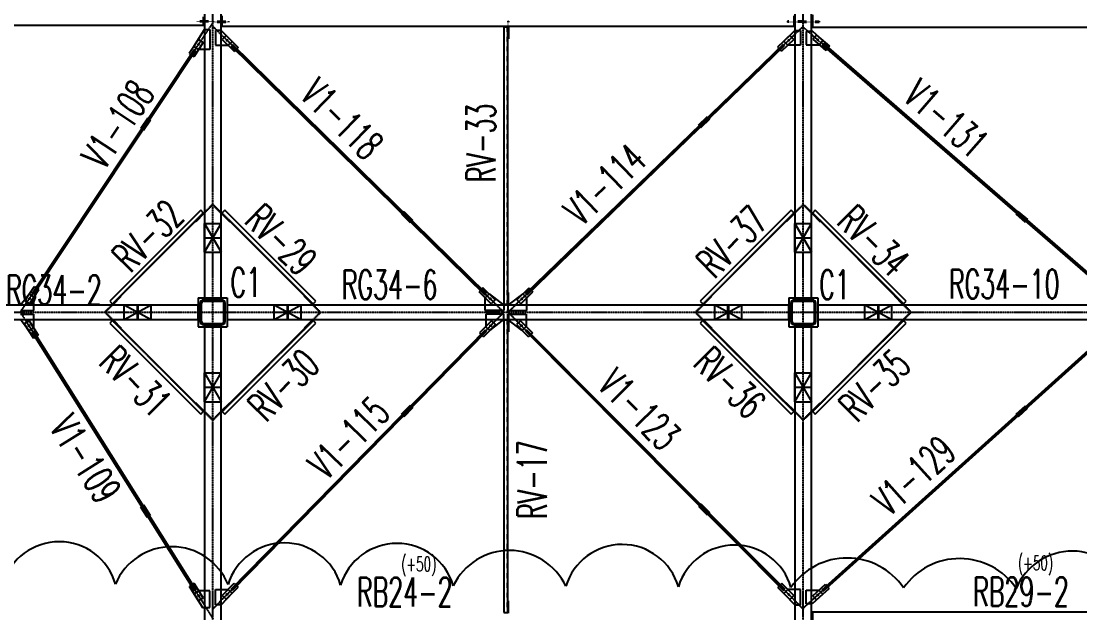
# Model space of a CAD drawing. Header units: millimetres. Extents: x -87051 to 180003, y -2961 to 97158.
# Drawn here: x 113461 to 126189, y 25988 to 33099 of the extents above; entities that cross this region are included whole.
import ezdxf

# ---------------------------------------------------------------- set-up
doc = ezdxf.new("R2010")
doc.units = ezdxf.units.MM
doc.header["$LTSCALE"] = 0.2
doc.linetypes.add('CENTER', pattern=[2, 1.25, -0.25, 0.25, -0.25])
doc.linetypes.add('HIDDEN', pattern=[0.375, 0.25, -0.125])
doc.styles.get("Standard").update_dxf_attribs({"font": 'simplex.shx', "width": 0.8, "height": 700, "bigfont": 'extfont2.shx'})

msp = doc.modelspace()

# ---------------------------------------------------------------- linework, layer by layer
at = {"color": 8, "linetype": 'CENTER'}
for p, q in [((115763.9, 16500.6), (115763.9, 47350.6)), ((122863.9, 16500.6), (122863.9, 47350.6)), ((113451.4, 29600.6), (115763.9, 33075.6)), ((115763.9, 33038.6), (119263.9, 29600.6)), ((119313.9, 29600.6), (122863.9, 33038.6)), ((122863.9, 33026.1), (126813.9, 29600.6)), ((110913.9, 29600.6), (161113.9, 29600.6)), ((113451.4, 29600.6), (115763.9, 25920.6)), ((115763.9, 26032.6), (119263.9, 29600.6)), ((119313.9, 29600.6), (122863.9, 26032.6)), ((122863.9, 26045.1), (126813.9, 29600.6))]:
    msp.add_line(p, q, dxfattribs=at)
at = {"color": 8, "linetype": 'Continuous'}
for p, q in [((115664.4, 39195.6), (115664.4, 30496.3)), ((115863.4, 30496.3), (115863.4, 39195.6)), ((122764.4, 39195.6), (122764.4, 30496.3)), ((122963.4, 30496.3), (122963.4, 39195.6)), ((115654.4, 33051.1), (115654.4, 33150.1)), ((115664.4, 33098.4), (115654.4, 33098.4)), ((115863.4, 33098.1), (115873.4, 33098.1)), ((115873.4, 33162.6), (115873.4, 33038.6)), ((122754.4, 33038.6), (122754.4, 33162.6)), ((122764.4, 33098.1), (122754.4, 33098.1)), ((122963.4, 33097.9), (122973.4, 33097.9)), ((122973.4, 33175.1), (122973.4, 33026.1)), ((111202.9, 33051.1), (115654.4, 33051.1)), ((115538.2, 32797), (115664.4, 33000.6)), ((115664.4, 33092.4), (115654.4, 33092.4)), ((115664.4, 33000.6), (115729.4, 33000.6)), ((115729.4, 33000.6), (115729.4, 32759.8)), ((115798.4, 32988.6), (115798.4, 32809.4)), ((115863.4, 32988.6), (115798.4, 32988.6)), ((115863.4, 33089.1), (115873.4, 33089.1)), ((115996.4, 32857.2), (115863.4, 32988.6)), ((115873.4, 33038.6), (122754.4, 33038.6)), ((119313.9, 33028.6), (119263.9, 33028.6)), ((119263.9, 33028.6), (119263.9, 29697.6)), ((119313.9, 33038.6), (119313.9, 33028.6)), ((119313.9, 29697.6), (119313.9, 33028.6)), ((119313.9, 33028.6), (119313.9, 32888.6)), ((119319.9, 33038.6), (119319.9, 33028.6)), ((119319.9, 33028.6), (119319.9, 32888.6)), ((122630.8, 32859.5), (122764.1, 32988.6)), ((122764.4, 33089.1), (122754.4, 33089.1)), ((122764.1, 32988.6), (122829.4, 32988.6)), ((122829.4, 32988.6), (122829.4, 32811.4)), ((122898.4, 32976.1), (122898.4, 32816.7)), ((122978.4, 32976.1), (122898.4, 32976.1)), ((122963.4, 33088.9), (122973.4, 33088.9)), ((122973.4, 33026.1), (130754.4, 33026.1)), ((123098.1, 32867.3), (122978.4, 32976.1)), ((115593.6, 32880.2), (115480, 32709.6)), ((115649.4, 32843.1), (115535.8, 32672.4)), ((115593.6, 32880.2), (115649.4, 32843.1)), ((115925, 32927.3), (115878.1, 32879.5)), ((115878.1, 32879.5), (116024.3, 32735.8)), ((115925, 32927.3), (116071.3, 32783.6)), ((115947.2, 32878.3), (115927.2, 32858.3)), ((115927.2, 32868.3), (115947.2, 32868.3)), ((115937.2, 32878.3), (115937.2, 32858.3)), ((115949.4, 32809.4), (115996.4, 32857.2)), ((119313.9, 32888.6), (119319.9, 32888.6)), ((122702.7, 32929.1), (122555.4, 32786.5)), ((122749.3, 32881), (122602, 32738.4)), ((122677.4, 32811.4), (122630.8, 32859.5)), ((122700, 32880.3), (122680, 32860.3)), ((122680, 32870.3), (122700, 32870.3)), ((122690, 32880.3), (122690, 32860.3)), ((122702.7, 32929.1), (122749.3, 32881)), ((123022.6, 32932.8), (122978.7, 32882.2)), ((122978.7, 32882.2), (123133.6, 32747.9)), ((123022.6, 32932.8), (123177.4, 32798.5)), ((123048.4, 32884.8), (123028.4, 32864.8)), ((123028.4, 32874.8), (123048.4, 32874.8)), ((123038.4, 32884.8), (123038.4, 32864.8)), ((123054.2, 32816.7), (123098.1, 32867.3)), ((113595.4, 29835.1), (115541.2, 32759)), ((113612.1, 29824), (115557.8, 32747.9)), ((115594, 32759.8), (115538.2, 32797)), ((115541.2, 32759), (115557.8, 32747.9)), ((115603.8, 32830), (115583.8, 32810)), ((115583.8, 32820), (115603.8, 32820)), ((115593.8, 32830), (115593.8, 32810)), ((115729.4, 32759.8), (115594, 32759.8)), ((115798.4, 32809.4), (115949.4, 32809.4)), ((116001.3, 32819.4), (115987.3, 32805.1)), ((115987.3, 32805.1), (119035.7, 29810.7)), ((116001.3, 32819.4), (119049.7, 29825)), ((116071.3, 32783.6), (116024.3, 32735.8)), ((119530.3, 29824.2), (122625.6, 32821.8)), ((119544.2, 29809.8), (122639.5, 32807.4)), ((122555.4, 32786.5), (122602, 32738.4)), ((122625.6, 32821.8), (122639.5, 32807.4)), ((122829.4, 32811.4), (122677.4, 32811.4)), ((122898.4, 32816.7), (123054.2, 32816.7)), ((123105.4, 32829.9), (123092.3, 32814.8)), ((123092.3, 32814.8), (126562.6, 29805.3)), ((123105.4, 32829.9), (126575.7, 29820.4)), ((123177.4, 32798.5), (123133.6, 32747.9)), ((115480, 32709.6), (115535.8, 32672.4)), ((121606.1, 31848.3), (121713.8, 31952.7)), ((121713.8, 31952.7), (121741.6, 31923.9)), ((114899, 31812.1), (114982.1, 31937)), ((114932.3, 31789.9), (115015.4, 31914.8)), ((114982.1, 31937), (115015.4, 31914.8)), ((121606.1, 31848.3), (121633.9, 31819.6)), ((121633.9, 31819.6), (121741.6, 31923.9)), ((114899, 31812.1), (114932.3, 31789.9)), ((115619, 30826.5), (114525.5, 29733)), ((115654.4, 30791.1), (115619, 30826.5)), ((115908.7, 30826.5), (115873.4, 30791.1)), ((117002.2, 29733), (115908.7, 30826.5)), ((118059.6, 30811.6), (118031.6, 30783)), ((118059.6, 30811.6), (118166.6, 30706.5)), ((122719, 30826.5), (121625.5, 29733)), ((122754.4, 30791.1), (122719, 30826.5)), ((123008.7, 30826.5), (122973.4, 30791.1)), ((124102.2, 29733), (123008.7, 30826.5)), ((125445.6, 30813.7), (125419.4, 30783.5)), ((125445.6, 30813.7), (125558.9, 30715.4)), ((114560.9, 29697.6), (115654.4, 30791.1)), ((115654.4, 30791.1), (115555.4, 30692.1)), ((115555.4, 30692.1), (115559.6, 30687.9)), ((115658.6, 30786.9), (115559.6, 30687.9)), ((115664.4, 30801.1), (115654.4, 30791.1)), ((115664.4, 30792.6), (115658.6, 30786.9)), ((115863.4, 30801.1), (115873.4, 30791.1)), ((115863.4, 30792.6), (115869.1, 30786.9)), ((115869.1, 30786.9), (115968.1, 30687.9)), ((115873.4, 30791.1), (116966.9, 29697.6)), ((115873.4, 30791.1), (115972.4, 30692.1)), ((115972.4, 30692.1), (115968.1, 30687.9)), ((118031.6, 30783), (118138.6, 30677.9)), ((118166.6, 30706.5), (118138.6, 30677.9)), ((121660.9, 29697.6), (122754.4, 30791.1)), ((122754.4, 30791.1), (122655.4, 30692.1)), ((122655.4, 30692.1), (122659.6, 30687.9)), ((122758.6, 30786.9), (122659.6, 30687.9)), ((122764.4, 30801.1), (122754.4, 30791.1)), ((122764.4, 30792.6), (122758.6, 30786.9)), ((122963.4, 30801.1), (122973.4, 30791.1)), ((122963.4, 30792.6), (122969.1, 30786.9)), ((122969.1, 30786.9), (123068.1, 30687.9)), ((122973.4, 30791.1), (124066.9, 29697.6)), ((122973.4, 30791.1), (123072.4, 30692.1)), ((123072.4, 30692.1), (123068.1, 30687.9)), ((125419.4, 30783.5), (125532.7, 30685.2)), ((125558.9, 30715.4), (125532.7, 30685.2)), ((115663.9, 30666.3), (115863.9, 30666.3)), ((115663.9, 30321.3), (115663.9, 30666.3)), ((115663.9, 30321.3), (115863.9, 30666.3)), ((115663.9, 30666.3), (115863.9, 30321.3)), ((115863.9, 30321.3), (115863.9, 30666.3)), ((122763.9, 30666.3), (122963.9, 30666.3)), ((122763.9, 30321.3), (122763.9, 30666.3)), ((122763.9, 30321.3), (122963.9, 30666.3)), ((122763.9, 30666.3), (122963.9, 30321.3)), ((122963.9, 30321.3), (122963.9, 30666.3)), ((115664.4, 30496.3), (115863.4, 30496.3)), ((115863.4, 30491.3), (115664.4, 30491.3)), ((115664.4, 30491.3), (115664.4, 29775.6)), ((115863.4, 29775.6), (115863.4, 30491.3)), ((122764.4, 30496.3), (122963.4, 30496.3)), ((122963.4, 30491.3), (122764.4, 30491.3)), ((122764.4, 30491.3), (122764.4, 29775.6)), ((122963.4, 29775.6), (122963.4, 30491.3)), ((115663.9, 30321.3), (115863.9, 30321.3)), ((122763.9, 30321.3), (122963.9, 30321.3)), ((113559.2, 29823.1), (113451.4, 29687.6)), ((113503.8, 29739.9), (113617.4, 29910.6)), ((113615, 29786), (113559.2, 29823.1)), ((113559.6, 29702.8), (113673.2, 29873.4)), ((113612.1, 29824), (113595.4, 29835.1)), ((113615, 29622.6), (113615, 29786)), ((113617.4, 29910.6), (113673.2, 29873.4)), ((114560.9, 29697.6), (114659.9, 29796.6)), ((114565.1, 29693.4), (114664.1, 29792.4)), ((114659.9, 29796.6), (114664.1, 29792.4)), ((116867.9, 29796.6), (116863.6, 29792.4)), ((116962.6, 29693.4), (116863.6, 29792.4)), ((116966.9, 29697.6), (116867.9, 29796.6)), ((119012.7, 29894.3), (118965.8, 29846.5)), ((119112, 29702.9), (118965.8, 29846.5)), ((119158.9, 29750.7), (119012.7, 29894.3)), ((119035.7, 29810.7), (119049.7, 29825)), ((119040.7, 29772.9), (119087.6, 29820.7)), ((119087.6, 29820.7), (119263.9, 29687.6)), ((119313.9, 29697.6), (119313.9, 29837.6)), ((119313.9, 29837.6), (119319.9, 29837.6)), ((119492.4, 29820.2), (119313.9, 29687.6)), ((119319.9, 29697.6), (119319.9, 29837.6)), ((119420.6, 29750.6), (119567.9, 29893.2)), ((119467.2, 29702.5), (119614.5, 29845.1)), ((119539, 29772), (119492.4, 29820.2)), ((119544.2, 29809.8), (119530.3, 29824.2)), ((119567.9, 29893.2), (119614.5, 29845.1)), ((121660.9, 29697.6), (121759.9, 29796.6)), ((121665.1, 29693.4), (121764.1, 29792.4)), ((121759.9, 29796.6), (121764.1, 29792.4)), ((123967.9, 29796.6), (123963.6, 29792.4)), ((124062.6, 29693.4), (123963.6, 29792.4)), ((124066.9, 29697.6), (123967.9, 29796.6)), ((114858.9, 29687.6), (112048.9, 29687.6)), ((113503.8, 29739.9), (113559.6, 29702.8)), ((113569.4, 29773), (113549.4, 29753)), ((113549.4, 29763), (113569.4, 29763)), ((113559.4, 29773), (113559.4, 29753)), ((114525.5, 29733), (114560.9, 29697.6)), ((114550.9, 29687.6), (114560.9, 29697.6)), ((114559.4, 29687.6), (114565.1, 29693.4)), ((114698.9, 29688.1), (115023.9, 29688.1)), ((114698.9, 29513.1), (114698.9, 29688.1)), ((114698.9, 29513.1), (115023.9, 29688.1)), ((114698.9, 29688.1), (115023.9, 29513.1)), ((114858.9, 29513.6), (114858.9, 29687.6)), ((114863.9, 29687.6), (114863.9, 29513.6)), ((115588.9, 29687.6), (114863.9, 29687.6)), ((115023.9, 29513.1), (115023.9, 29688.1)), ((115588.9, 29775.6), (115938.9, 29775.6)), ((115588.9, 29775.6), (115588.9, 29425.6)), ((115588.9, 29513.6), (115588.9, 29687.6)), ((115613.9, 29490.6), (115613.9, 29710.6)), ((115629.9, 29490.6), (115629.9, 29710.6)), ((115653.9, 29750.6), (115873.9, 29750.6)), ((115653.9, 29734.6), (115873.9, 29734.6)), ((115664.4, 29775.6), (115863.4, 29775.6)), ((115897.9, 29490.6), (115897.9, 29710.6)), ((115913.9, 29490.6), (115913.9, 29710.6)), ((115938.9, 29775.6), (115938.9, 29425.6)), ((115938.9, 29687.6), (115938.9, 29513.6)), ((116663.9, 29687.6), (115938.9, 29687.6)), ((116503.9, 29688.1), (116828.9, 29688.1)), ((116503.9, 29513.1), (116503.9, 29688.1)), ((116503.9, 29513.1), (116828.9, 29688.1)), ((116503.9, 29688.1), (116828.9, 29513.1)), ((116663.9, 29513.6), (116663.9, 29687.6)), ((116668.9, 29687.6), (116668.9, 29513.6)), ((121958.9, 29687.6), (116668.9, 29687.6)), ((116828.9, 29513.1), (116828.9, 29688.1)), ((116968.4, 29687.6), (116962.6, 29693.4)), ((116966.9, 29697.6), (117002.2, 29733)), ((116976.9, 29687.6), (116966.9, 29697.6)), ((119040.7, 29622.6), (119040.7, 29772.9)), ((119109.8, 29771.8), (119089.8, 29751.8)), ((119089.8, 29761.8), (119109.8, 29761.8)), ((119099.8, 29771.8), (119099.8, 29751.8)), ((119158.9, 29750.7), (119112, 29702.9)), ((119263.9, 29697.6), (119313.9, 29697.6)), ((119263.9, 29687.6), (119263.9, 29622.6)), ((119313.9, 29687.6), (119313.9, 29697.6)), ((119313.9, 29687.6), (119313.9, 29622.6)), ((119319.9, 29687.6), (119319.9, 29697.6)), ((119420.6, 29750.6), (119467.2, 29702.5)), ((119489.8, 29771.3), (119469.8, 29751.3)), ((119469.8, 29761.3), (119489.8, 29761.3)), ((119479.8, 29771.3), (119479.8, 29751.3)), ((119539, 29622.6), (119539, 29772)), ((121625.5, 29733), (121660.9, 29697.6)), ((121650.9, 29687.6), (121660.9, 29697.6)), ((121659.4, 29687.6), (121665.1, 29693.4)), ((121798.9, 29688.1), (122123.9, 29688.1)), ((121798.9, 29513.1), (121798.9, 29688.1)), ((121798.9, 29513.1), (122123.9, 29688.1)), ((121798.9, 29688.1), (122123.9, 29513.1)), ((121958.9, 29513.6), (121958.9, 29687.6)), ((121963.9, 29687.6), (121963.9, 29513.6)), ((122688.9, 29687.6), (121963.9, 29687.6)), ((122123.9, 29513.1), (122123.9, 29688.1)), ((122688.9, 29775.6), (123038.9, 29775.6)), ((122688.9, 29775.6), (122688.9, 29425.6)), ((122688.9, 29513.6), (122688.9, 29687.6)), ((122713.9, 29490.6), (122713.9, 29710.6)), ((122729.9, 29490.6), (122729.9, 29710.6)), ((122753.9, 29750.6), (122973.9, 29750.6)), ((122753.9, 29734.6), (122973.9, 29734.6)), ((122764.4, 29775.6), (122963.4, 29775.6)), ((122997.9, 29490.6), (122997.9, 29710.6)), ((123013.9, 29490.6), (123013.9, 29710.6)), ((123038.9, 29775.6), (123038.9, 29425.6)), ((123038.9, 29687.6), (123038.9, 29513.6)), ((123763.9, 29687.6), (123038.9, 29687.6)), ((123603.9, 29688.1), (123928.9, 29688.1)), ((123603.9, 29513.1), (123603.9, 29688.1)), ((123603.9, 29513.1), (123928.9, 29688.1)), ((123603.9, 29688.1), (123928.9, 29513.1)), ((123763.9, 29513.6), (123763.9, 29687.6)), ((123768.9, 29687.6), (123768.9, 29513.6)), ((129958.9, 29687.6), (123768.9, 29687.6)), ((123928.9, 29513.1), (123928.9, 29688.1)), ((124068.4, 29687.6), (124062.6, 29693.4)), ((124066.9, 29697.6), (124102.2, 29733)), ((124076.9, 29687.6), (124066.9, 29697.6)), ((113451.4, 29622.6), (113615, 29622.6)), ((113451.4, 29578.6), (113608.5, 29578.6)), ((113608.5, 29578.6), (113608.5, 29413.5)), ((119263.9, 29622.6), (119040.7, 29622.6)), ((119263.9, 29578.6), (119046.7, 29578.6)), ((119046.7, 29578.6), (119046.7, 29427)), ((119263.9, 29513.6), (119263.9, 29578.6)), ((119313.9, 29622.6), (119539, 29622.6)), ((119313.9, 29578.6), (119533, 29578.6)), ((119313.9, 29513.6), (119313.9, 29578.6)), ((119533, 29578.6), (119533, 29427.9)), ((112048.9, 29513.6), (114858.9, 29513.6)), ((113551.8, 29377.9), (113451.4, 29513.6)), ((113555.3, 29498.2), (113498.6, 29462.6)), ((113498.6, 29462.6), (113607.6, 29289)), ((113563.5, 29448), (113543.5, 29428)), ((113543.5, 29438), (113563.5, 29438)), ((113608.5, 29413.5), (113551.8, 29377.9)), ((113553.5, 29448), (113553.5, 29428)), ((113555.3, 29498.2), (113664.4, 29324.6)), ((114560.9, 29503.6), (114525.5, 29468.3)), ((114525.5, 29468.3), (115619, 28374.8)), ((114550.9, 29513.6), (114560.9, 29503.6)), ((114559.4, 29513.6), (114565.1, 29507.9)), ((115654.4, 28410.1), (114560.9, 29503.6)), ((114560.9, 29503.6), (114659.9, 29404.6)), ((114565.1, 29507.9), (114664.1, 29408.9)), ((114664.1, 29408.9), (114659.9, 29404.6)), ((114698.9, 29513.1), (115023.9, 29513.1)), ((114863.9, 29513.6), (115588.9, 29513.6)), ((115588.9, 29425.6), (115938.9, 29425.6)), ((115653.9, 29466.6), (115873.9, 29466.6)), ((115653.9, 29450.6), (115873.9, 29450.6)), ((115863.4, 29425.6), (115664.4, 29425.6)), ((115664.4, 29425.6), (115664.4, 28700.6)), ((115863.4, 28700.6), (115863.4, 29425.6)), ((116966.9, 29503.6), (115873.4, 28410.1)), ((115908.7, 28374.8), (117002.2, 29468.3)), ((115938.9, 29513.6), (116663.9, 29513.6)), ((116503.9, 29513.1), (116828.9, 29513.1)), ((116668.9, 29513.6), (121958.9, 29513.6)), ((116962.6, 29507.9), (116863.6, 29408.9)), ((116863.6, 29408.9), (116867.9, 29404.6)), ((116966.9, 29503.6), (116867.9, 29404.6)), ((116968.4, 29513.6), (116962.6, 29507.9)), ((116976.9, 29513.6), (116966.9, 29503.6)), ((117002.2, 29468.3), (116966.9, 29503.6)), ((119116.7, 29498.4), (118973.2, 29352.1)), ((119164.6, 29451.5), (119021, 29305.2)), ((119046.7, 29427), (119094.5, 29380.1)), ((119094.5, 29380.1), (119263.9, 29513.6)), ((119115.6, 29449.3), (119095.6, 29429.3)), ((119095.6, 29439.3), (119115.6, 29439.3)), ((119105.6, 29449.3), (119105.6, 29429.3)), ((119116.7, 29498.4), (119164.6, 29451.5)), ((119313.9, 29503.6), (119263.9, 29503.6)), ((119263.9, 29503.6), (119263.9, 25992.6)), ((119485.5, 29380.6), (119313.9, 29513.6)), ((119313.9, 29513.6), (119313.9, 29503.6)), ((119313.9, 25992.6), (119313.9, 29503.6)), ((119313.9, 29503.6), (119313.9, 29363.6)), ((119319.9, 29513.6), (119319.9, 29503.6)), ((119319.9, 29503.6), (119319.9, 29363.6)), ((119462.5, 29498.8), (119415, 29451.5)), ((119415, 29451.5), (119559.6, 29306.2)), ((119462.5, 29498.8), (119607.1, 29353.4)), ((119484, 29449.7), (119464, 29429.7)), ((119464, 29439.7), (119484, 29439.7)), ((119474, 29449.7), (119474, 29429.7)), ((119533, 29427.9), (119485.5, 29380.6)), ((121660.9, 29503.6), (121625.5, 29468.3)), ((121625.5, 29468.3), (122719, 28374.8)), ((121650.9, 29513.6), (121660.9, 29503.6)), ((121659.4, 29513.6), (121665.1, 29507.9)), ((122754.4, 28410.1), (121660.9, 29503.6)), ((121660.9, 29503.6), (121759.9, 29404.6)), ((121665.1, 29507.9), (121764.1, 29408.9)), ((121764.1, 29408.9), (121759.9, 29404.6)), ((121798.9, 29513.1), (122123.9, 29513.1)), ((121963.9, 29513.6), (122688.9, 29513.6)), ((122688.9, 29425.6), (123038.9, 29425.6)), ((122753.9, 29466.6), (122973.9, 29466.6)), ((122753.9, 29450.6), (122973.9, 29450.6)), ((122963.4, 29425.6), (122764.4, 29425.6)), ((122764.4, 29425.6), (122764.4, 28700.6)), ((122963.4, 28700.6), (122963.4, 29425.6)), ((124066.9, 29503.6), (122973.4, 28410.1)), ((123008.7, 28374.8), (124102.2, 29468.3)), ((123038.9, 29513.6), (123763.9, 29513.6)), ((123603.9, 29513.1), (123928.9, 29513.1)), ((123768.9, 29513.6), (129958.9, 29513.6)), ((124062.6, 29507.9), (123963.6, 29408.9)), ((123963.6, 29408.9), (123967.9, 29404.6)), ((124066.9, 29503.6), (123967.9, 29404.6)), ((124068.4, 29513.6), (124062.6, 29507.9)), ((124076.9, 29513.6), (124066.9, 29503.6)), ((124102.2, 29468.3), (124066.9, 29503.6)), ((113604.6, 29375.6), (113587.6, 29365)), ((113587.6, 29365), (115543.1, 26253.1)), ((113604.6, 29375.6), (115560.1, 26263.8)), ((113664.4, 29324.6), (113607.6, 29289)), ((115986.4, 26273.8), (119042.5, 29389.2)), ((116000.7, 26259.8), (119056.7, 29375.2)), ((118973.2, 29352.1), (119021, 29305.2)), ((119042.5, 29389.2), (119056.7, 29375.2)), ((119313.9, 29363.6), (119319.9, 29363.6)), ((119537.5, 29390), (119523.3, 29375.9)), ((119523.3, 29375.9), (122626.9, 26256.7)), ((119537.5, 29390), (122641, 26270.8)), ((119607.1, 29353.4), (119559.6, 29306.2)), ((123090.6, 26262.6), (126569.4, 29394)), ((123104, 26247.8), (126582.7, 29379.1)), ((115663.9, 28870.6), (115863.9, 28870.6)), ((115663.9, 28525.6), (115663.9, 28870.6)), ((115663.9, 28525.6), (115863.9, 28870.6)), ((115663.9, 28870.6), (115863.9, 28525.6)), ((115863.9, 28525.6), (115863.9, 28870.6)), ((122763.9, 28870.6), (122963.9, 28870.6)), ((122763.9, 28525.6), (122763.9, 28870.6)), ((122763.9, 28525.6), (122963.9, 28870.6)), ((122763.9, 28870.6), (122963.9, 28525.6)), ((122963.9, 28525.6), (122963.9, 28870.6)), ((115664.4, 28700.6), (115863.4, 28700.6)), ((115863.4, 28695.6), (115664.4, 28695.6)), ((115664.4, 28695.6), (115664.4, 19501.4)), ((115863.4, 19501.4), (115863.4, 28695.6)), ((122764.4, 28700.6), (122963.4, 28700.6)), ((122963.4, 28695.6), (122764.4, 28695.6)), ((122764.4, 28695.6), (122764.4, 19501.4)), ((122963.4, 19501.4), (122963.4, 28695.6)), ((115559.6, 28513.4), (115555.4, 28509.1)), ((115658.6, 28414.4), (115559.6, 28513.4)), ((115663.9, 28525.6), (115863.9, 28525.6)), ((115869.1, 28414.4), (115968.1, 28513.4)), ((115968.1, 28513.4), (115972.4, 28509.1)), ((122659.6, 28513.4), (122655.4, 28509.1)), ((122758.6, 28414.4), (122659.6, 28513.4)), ((122763.9, 28525.6), (122963.9, 28525.6)), ((122969.1, 28414.4), (123068.1, 28513.4)), ((123068.1, 28513.4), (123072.4, 28509.1)), ((115654.4, 28410.1), (115555.4, 28509.1)), ((115619, 28374.8), (115654.4, 28410.1)), ((115664.4, 28400.1), (115654.4, 28410.1)), ((115664.4, 28408.6), (115658.6, 28414.4)), ((115863.4, 28408.6), (115869.1, 28414.4)), ((115863.4, 28400.1), (115873.4, 28410.1)), ((115873.4, 28410.1), (115972.4, 28509.1)), ((115873.4, 28410.1), (115908.7, 28374.8)), ((118035.3, 28376.7), (118140.4, 28483.8)), ((118063.9, 28348.7), (118168.9, 28455.8)), ((118140.4, 28483.8), (118168.9, 28455.8)), ((122754.4, 28410.1), (122655.4, 28509.1)), ((122719, 28374.8), (122754.4, 28410.1)), ((122764.4, 28400.1), (122754.4, 28410.1)), ((122764.4, 28408.6), (122758.6, 28414.4)), ((122963.4, 28408.6), (122969.1, 28414.4)), ((122963.4, 28400.1), (122973.4, 28410.1)), ((122973.4, 28410.1), (123072.4, 28509.1)), ((122973.4, 28410.1), (123008.7, 28374.8)), ((125422.9, 28375.5), (125534.4, 28475.8)), ((125449.7, 28345.7), (125561.1, 28446.1)), ((125534.4, 28475.8), (125561.1, 28446.1)), ((118035.3, 28376.7), (118063.9, 28348.7)), ((125422.9, 28375.5), (125449.7, 28345.7)), ((114930.9, 27283.8), (114897, 27262.5)), ((114897, 27262.5), (114976.8, 27135.5)), ((114930.9, 27283.8), (115010.7, 27156.8)), ((121632.4, 27298.7), (121604.1, 27270.5)), ((121604.1, 27270.5), (121709.9, 27164.1)), ((121632.4, 27298.7), (121738.2, 27192.3)), ((115010.7, 27156.8), (114976.8, 27135.5)), ((121738.2, 27192.3), (121709.9, 27164.1)), ((115540.1, 26339.8), (115483.3, 26304.1)), ((115592.4, 26130.6), (115483.3, 26304.1)), ((115595.9, 26250.9), (115539.2, 26215.2)), ((115649.1, 26166.2), (115540.1, 26339.8)), ((115543.1, 26253.1), (115560.1, 26263.8)), ((115729.4, 26250.9), (115595.9, 26250.9)), ((115729.4, 26050.6), (115729.4, 26250.9)), ((115798.4, 26082.6), (115798.4, 26268.8)), ((115798.4, 26268.8), (115948.7, 26268.8)), ((115996.5, 26221.9), (115863.4, 26082.6)), ((115878.6, 26197.4), (116022.2, 26343.8)), ((115926.5, 26150.5), (116070, 26296.8)), ((115948.7, 26268.8), (115996.5, 26221.9)), ((116000.7, 26259.8), (115986.4, 26273.8)), ((116022.2, 26343.8), (116070, 26296.8)), ((122604.8, 26340.5), (122557.3, 26293.3)), ((122701.9, 26147.9), (122557.3, 26293.3)), ((122749.4, 26195.2), (122604.8, 26340.5)), ((122626.9, 26256.7), (122641, 26270.8)), ((122678.9, 26266.1), (122631.4, 26218.8)), ((122829.4, 26266.1), (122678.9, 26266.1)), ((122829.4, 26082.6), (122829.4, 26266.1)), ((122898.4, 26095.1), (122898.4, 26260)), ((122898.4, 26260), (123052.6, 26260)), ((122978.2, 26193.1), (123130.6, 26330.3)), ((123023.1, 26143.3), (123175.4, 26280.5)), ((123052.6, 26260), (123097.4, 26210.2)), ((123104, 26247.8), (123090.6, 26262.6)), ((123130.6, 26330.3), (123175.4, 26280.5)), ((115539.2, 26215.2), (115639.4, 26050.6)), ((115604.2, 26200.7), (115584.2, 26180.7)), ((115584.2, 26190.7), (115604.2, 26190.7)), ((115649.1, 26166.2), (115592.4, 26130.6)), ((115594.2, 26200.7), (115594.2, 26180.7)), ((115878.6, 26197.4), (115926.5, 26150.5)), ((115947.6, 26219.7), (115927.6, 26199.7)), ((115927.6, 26209.7), (115947.6, 26209.7)), ((115937.6, 26219.7), (115937.6, 26199.7)), ((119313.9, 25992.6), (119313.9, 26132.6)), ((119313.9, 26132.6), (119319.9, 26132.6)), ((119319.9, 25992.6), (119319.9, 26132.6)), ((122631.4, 26218.8), (122764.4, 26082.6)), ((122700.4, 26217), (122680.4, 26197)), ((122680.4, 26207), (122700.4, 26207)), ((122690.4, 26217), (122690.4, 26197)), ((122749.4, 26195.2), (122701.9, 26147.9)), ((122969.5, 26095.1), (122898.4, 26095.1)), ((123097.4, 26210.2), (122969.5, 26095.1)), ((122978.2, 26193.1), (123023.1, 26143.3)), ((123047.8, 26211.7), (123027.8, 26191.7)), ((123027.8, 26201.7), (123047.8, 26201.7)), ((123037.8, 26211.7), (123037.8, 26191.7)), ((115639.4, 26050.6), (115729.4, 26050.6)), ((115863.4, 26082.6), (115798.4, 26082.6)), ((119263.9, 25992.6), (119313.9, 25992.6)), ((119313.9, 25982.6), (119313.9, 25992.6)), ((119319.9, 25982.6), (119319.9, 25992.6)), ((122764.4, 26082.6), (122829.4, 26082.6)), ((122973.4, 25995.1), (122973.4, 25846.1)), ((130754.4, 25995.1), (122973.4, 25995.1))]:
    msp.add_line(p, q, dxfattribs=at)
at = {"color": 8, "linetype": 'HIDDEN'}
for p, q in [((115654.4, 33098.4), (115574.4, 33098.4)), ((115574.4, 33098.4), (115574.4, 33092.4)), ((115759.9, 33098.4), (115664.4, 33098.4)), ((115759.9, 33098.4), (115759.9, 33092.4)), ((115767.9, 33098.1), (115863.4, 33098.1)), ((115767.9, 33098.1), (115767.9, 33089.1)), ((115873.4, 33098.1), (115953.4, 33098.1)), ((115953.4, 33098.1), (115953.4, 33089.1)), ((119313.9, 33098.1), (119313.9, 33038.6)), ((119313.9, 33098.1), (119319.9, 33098.1)), ((119319.9, 33098.1), (119319.9, 33038.6)), ((122754.4, 33098.1), (122674.4, 33098.1)), ((122674.4, 33098.1), (122674.4, 33089.1)), ((122859.9, 33098.1), (122764.4, 33098.1)), ((122859.9, 33098.1), (122859.9, 33089.1)), ((122867.9, 33097.9), (122963.4, 33097.9)), ((122867.9, 33097.9), (122867.9, 33088.9)), ((122973.4, 33097.9), (123053.4, 33097.9)), ((123053.4, 33097.9), (123053.4, 33088.9)), ((115654.4, 33092.4), (115574.4, 33092.4)), ((115759.9, 33092.4), (115664.4, 33092.4)), ((115767.9, 33089.1), (115863.4, 33089.1)), ((115873.4, 33089.1), (115953.4, 33089.1)), ((119308.9, 29697.6), (119308.9, 33028.6)), ((122754.4, 33089.1), (122674.4, 33089.1)), ((122859.9, 33089.1), (122764.4, 33089.1)), ((122867.9, 33088.9), (122963.4, 33088.9)), ((122973.4, 33088.9), (123053.4, 33088.9)), ((115755.6, 30892.4), (115664.4, 30801.1)), ((115759.9, 30888.1), (115664.4, 30792.6)), ((115755.6, 30892.4), (115759.9, 30888.1)), ((115772.1, 30892.4), (115767.9, 30888.1)), ((115767.9, 30888.1), (115863.4, 30792.6)), ((115772.1, 30892.4), (115863.4, 30801.1)), ((122855.6, 30892.4), (122764.4, 30801.1)), ((122859.9, 30888.1), (122764.4, 30792.6)), ((122855.6, 30892.4), (122859.9, 30888.1)), ((122872.1, 30892.4), (122867.9, 30888.1)), ((122867.9, 30888.1), (122963.4, 30792.6)), ((122872.1, 30892.4), (122963.4, 30801.1)), ((114557.3, 29701.2), (115650.8, 30794.7)), ((115876.9, 30794.7), (116970.4, 29701.2)), ((121657.3, 29701.2), (122750.8, 30794.7)), ((122976.9, 30794.7), (124070.4, 29701.2)), ((114471.1, 29607.9), (114550.9, 29687.6)), ((114475.4, 29603.6), (114559.4, 29687.6)), ((117052.4, 29603.6), (116968.4, 29687.6)), ((117056.6, 29607.9), (116976.9, 29687.6)), ((119313.9, 29603.6), (119313.9, 29687.6)), ((119319.9, 29603.6), (119319.9, 29687.6)), ((121571.1, 29607.9), (121650.9, 29687.6)), ((121575.4, 29603.6), (121659.4, 29687.6)), ((124152.4, 29603.6), (124068.4, 29687.6)), ((124156.6, 29607.9), (124076.9, 29687.6)), ((114471.1, 29607.9), (114475.4, 29603.6)), ((114475.4, 29597.6), (114471.1, 29593.4)), ((114471.1, 29593.4), (114550.9, 29513.6)), ((114475.4, 29597.6), (114559.4, 29513.6)), ((117052.4, 29597.6), (116968.4, 29513.6)), ((117056.6, 29593.4), (116976.9, 29513.6)), ((117056.6, 29607.9), (117052.4, 29603.6)), ((117052.4, 29597.6), (117056.6, 29593.4)), ((119313.9, 29603.6), (119319.9, 29603.6)), ((119313.9, 29597.6), (119313.9, 29513.6)), ((119313.9, 29597.6), (119319.9, 29597.6)), ((119319.9, 29597.6), (119319.9, 29513.6)), ((121571.1, 29607.9), (121575.4, 29603.6)), ((121575.4, 29597.6), (121571.1, 29593.4)), ((121571.1, 29593.4), (121650.9, 29513.6)), ((121575.4, 29597.6), (121659.4, 29513.6)), ((124152.4, 29597.6), (124068.4, 29513.6)), ((124156.6, 29593.4), (124076.9, 29513.6)), ((124156.6, 29607.9), (124152.4, 29603.6)), ((124152.4, 29597.6), (124156.6, 29593.4)), ((114557.3, 29500.1), (115650.8, 28406.6)), ((115876.9, 28406.6), (116970.4, 29500.1)), ((119308.9, 25992.6), (119308.9, 29503.6)), ((121657.3, 29500.1), (122750.8, 28406.6)), ((122976.9, 28406.6), (124070.4, 29500.1)), ((115759.9, 28313.1), (115664.4, 28408.6)), ((115755.6, 28308.9), (115664.4, 28400.1)), ((115767.9, 28313.1), (115863.4, 28408.6)), ((115772.1, 28308.9), (115863.4, 28400.1)), ((122859.9, 28313.1), (122764.4, 28408.6)), ((122855.6, 28308.9), (122764.4, 28400.1)), ((122867.9, 28313.1), (122963.4, 28408.6)), ((122872.1, 28308.9), (122963.4, 28400.1)), ((115759.9, 28313.1), (115755.6, 28308.9)), ((115767.9, 28313.1), (115772.1, 28308.9)), ((122859.9, 28313.1), (122855.6, 28308.9)), ((122867.9, 28313.1), (122872.1, 28308.9))]:
    msp.add_line(p, q, dxfattribs=at)
at = {"color": 8, "linetype": 'Continuous'}
for centre in [(115937.2, 32868.3), (122690, 32870.3), (123038.4, 32874.8), (115593.8, 32820), (113559.4, 29763), (119099.8, 29761.8), (119479.8, 29761.3), (113553.5, 29438), (119105.6, 29439.3), (119474, 29439.7), (115594.2, 26190.7), (115937.6, 26209.7), (122690.4, 26207), (123037.8, 26201.7)]:
    msp.add_circle(centre, 6.7, dxfattribs=at)
for centre, radius, start, end in [((115653.9, 29710.6), 40, 90, 180), ((115653.9, 29710.6), 24, 90, 180), ((115873.9, 29710.6), 40, 0, 90), ((115873.9, 29710.6), 24, 0, 90), ((122753.9, 29710.6), 40, 90, 180), ((122753.9, 29710.6), 24, 90, 180), ((122973.9, 29710.6), 40, 0, 90), ((122973.9, 29710.6), 24, 0, 90), ((115653.9, 29490.6), 40, 180, 270), ((115653.9, 29490.6), 24, 180, 270), ((115873.9, 29490.6), 40, 270, 0), ((115873.9, 29490.6), 24, 270, 0), ((122753.9, 29490.6), 40, 180, 270), ((122753.9, 29490.6), 24, 180, 270), ((122973.9, 29490.6), 40, 270, 0), ((122973.9, 29490.6), 24, 270, 0), ((113917.2, 26136.1), 705.9, 16.22051, 163.22051), ((115270.4, 26049.7), 732.6, 22.22051, 157.22051), ((116624.3, 26122.9), 705.9, 16.22051, 163.22051), ((117977.9, 26116.3), 705.9, 16.22051, 163.22051), ((119330.9, 25987.4), 749.8, 25.22051, 154.22051), ((120685.1, 26103.1), 705.9, 16.22051, 163.22051), ((122038.6, 26096.5), 705.9, 16.22051, 163.22051), ((126099, 25996.9), 732.6, 22.22051, 157.22051), ((123390.9, 25825.2), 821.2, 34.22051, 145.22051), ((124744.5, 25818.6), 821.2, 34.22051, 145.22051)]:
    msp.add_arc(centre, radius, start, end, dxfattribs=at)

# ---------------------------------------------------------------- texts
at = {"color": 8, "width": 0.6}
for s, rotation, p in [('V1-108', 56.35752, (114458.5, 31297.9)), ('V1-118', 315.512, (116798.5, 32190.5)), ('V1-131', 319.06767, (124046.5, 32159.3)), ('RV-33', 90, (119163.9, 31163.4)), ('V1-114', 44.08177, (120197.8, 30623.7)), ('RV-32', 44.99976, (114772.4, 30063.1)), ('RV-29', 314.99976, (116127.4, 30682.7)), ('RV-37', 44.99976, (121796.4, 29992)), ('RV-34', 314.99976, (123249.6, 30669.9)), ('RV-31', 315.00024, (114378.5, 28980)), ('RV-36', 315.00024, (121522.3, 28967.2)), ('RV-35', 45.00024, (123510.2, 28266.6)), ('RV-30', 45.00024, (116405.4, 28268.4)), ('V1-123', 314.85511, (120374.6, 28704.7)), ('V1-115', 45.55122, (117131.6, 27569.2)), ('V1-109', 302.14512, (113788.8, 28215.7)), ('RV-17', 90, (119779, 27116.5)), ('V1-129', 41.99122, (123895.4, 27135))]:
    msp.add_text(s, height=350, rotation=rotation, dxfattribs=at).set_placement(p)
for s, height, p in [('RG34-2', 350, (113277.1, 29695.4)), ('C1', 350, (115976.6, 29785.3)), ('RG34-6', 350, (117313.9, 29757)), ('C1', 350, (123054.8, 29757.3)), ('RG34-10', 350, (124614, 29764.6)), ('(+50)', 175, (118029.1, 26486.9)), ('(+50)', 175, (125444.1, 26499.4)), ('RB24-2', 350, (117494.7, 26063.5)), ('RB29-2', 350, (124904.1, 26066.5))]:
    msp.add_text(s, height=height, dxfattribs=at).set_placement(p)

doc.saveas('drawing.dxf')
